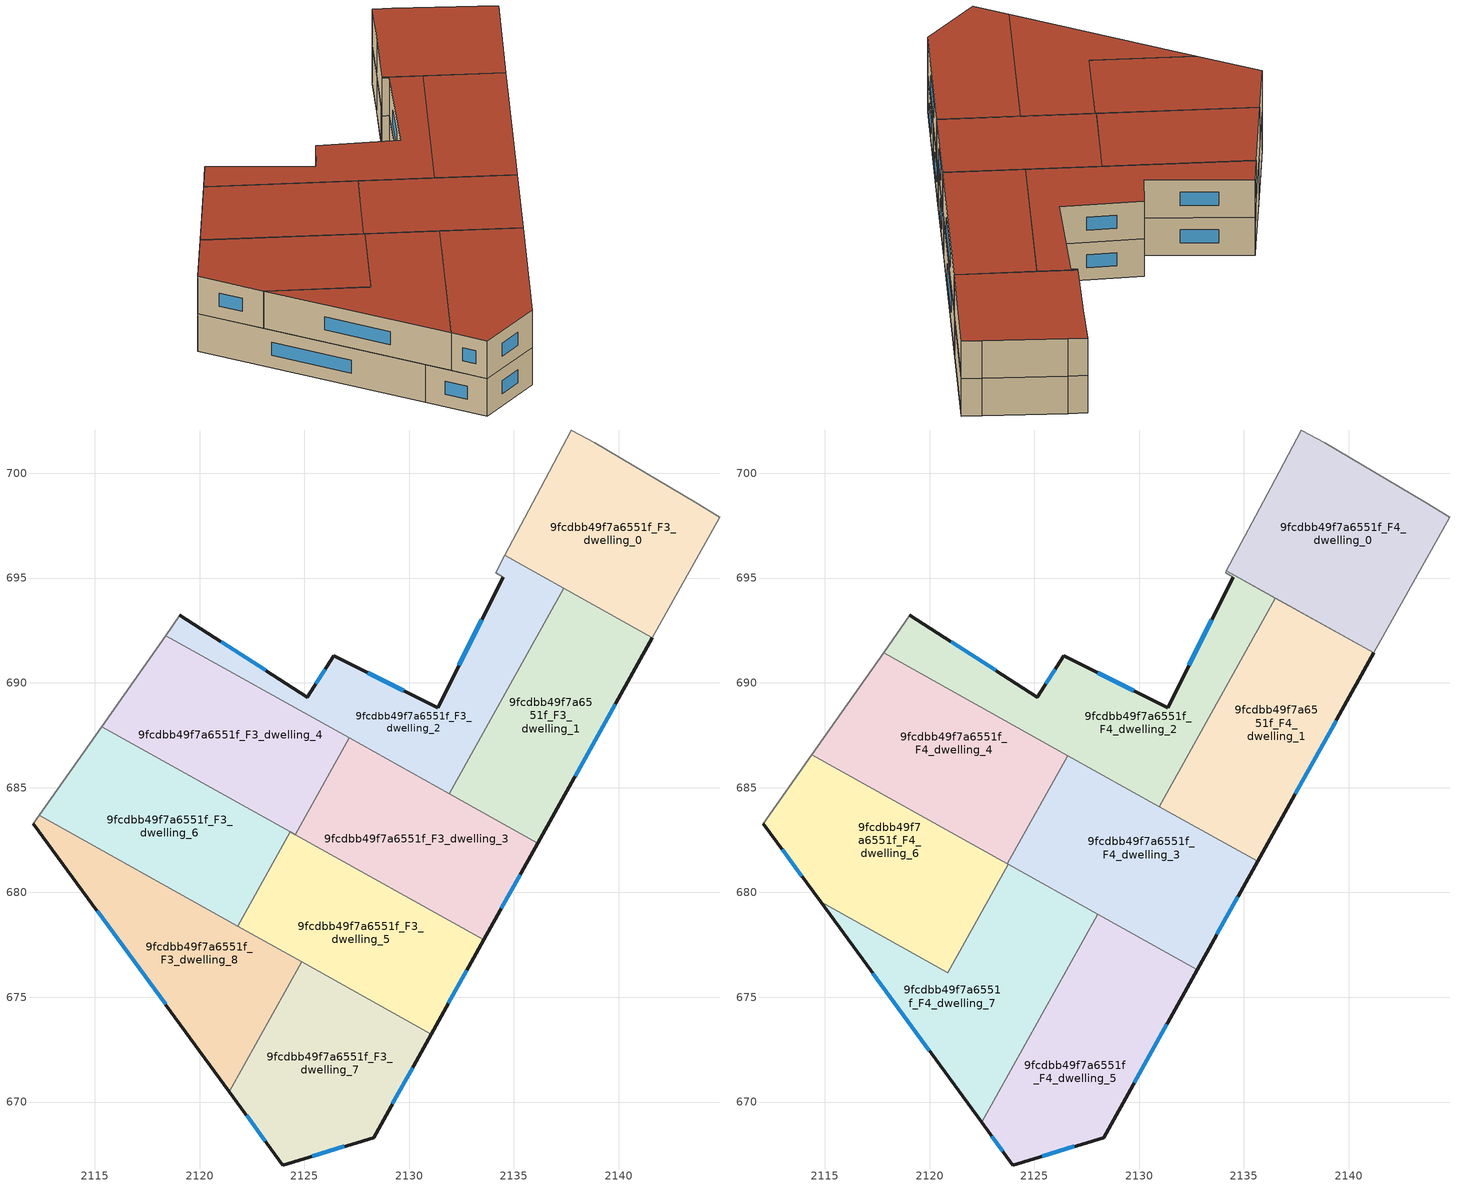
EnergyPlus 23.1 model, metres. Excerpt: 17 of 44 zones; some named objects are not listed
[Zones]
9fcdbb49f7a6551f_F3_dwelling_0
 floor to 9fcdbb49f7a6551f_F2_dwelling_0 (EU_floor_Construction): 2143.65,698.61 2144.81,697.9 2141.61,692.16 2134.56,696.09 2136.28,699.31 2137.74,702.06 2138.84,701.46 z9
 wall adiabatic (EU_wall_Construction): 2143.65,698.61 2138.84,701.46 2137.74,702.06 2136.28,699.31 2134.56,696.09 2141.61,692.16 2144.81,697.9 2143.65,698.61 z9:12
9fcdbb49f7a6551f_F3_dwelling_1
 floor to 9fcdbb49f7a6551f_F2_dwelling_1 (EU_floor_Construction): 2141.61,692.16 2136.14,682.35 2131.91,684.71 2137.38,694.52 z9
 wall outside (EU_wall_Construction): 2136.14,682.35 2141.61,692.16 z9:12
 wall to 9fcdbb49f7a6551f_F3_dwelling_2 (EU_wall_Construction): 2137.38,694.52 2131.91,684.71 z9:12
 wall adiabatic (EU_wall_Construction): 2141.61,692.16 2137.38,694.52 z9:12
 wall to 9fcdbb49f7a6551f_F3_dwelling_3 (EU_wall_Construction): 2131.91,684.71 2136.14,682.35 z9:12
 window (EU_Window_Construction): 2137.92,685.54 2139.83,688.97 z9.98:11.02
9fcdbb49f7a6551f_F3_dwelling_2
 floor to 9fcdbb49f7a6551f_F2_dwelling_2 (EU_floor_Construction): 2137.38,694.52 2131.91,684.71 2118.38,692.26 2119.06,693.22 2125.14,689.32 2126.4,691.29 2131.35,688.81 2134.48,695.03 2134.12,695.26 2134.56,696.09 z9
 wall outside (EU_wall_Construction): 2134.48,695.03 2131.35,688.81 2126.4,691.29 2125.14,689.32 2119.06,693.22 z9:12
 wall adiabatic (EU_wall_Construction): 2137.38,694.52 2134.56,696.09 2134.12,695.26 2134.48,695.03 / 2119.06,693.22 2118.38,692.26 z9:12
 wall to 9fcdbb49f7a6551f_F3_dwelling_4 (EU_wall_Construction): 2118.38,692.26 2127.14,687.37 z9:12
 wall to 9fcdbb49f7a6551f_F3_dwelling_3 (EU_wall_Construction): 2127.14,687.37 2131.9,684.71 z9:12
 window (EU_Window_Construction): 2123.17,690.59 2121.04,691.96 / 2125.99,690.65 2125.55,689.96 / 2129.74,689.62 2128.01,690.49 / 2133.47,693.01 2132.37,690.84 z9.98:11.02
9fcdbb49f7a6551f_F3_dwelling_3
 floor to 9fcdbb49f7a6551f_F2_dwelling_3 (EU_floor_Construction): 2136.14,682.35 2133.56,677.74 2124.57,682.76 2127.14,687.37 z9
 wall outside (EU_wall_Construction): 2133.56,677.74 2136.14,682.35 z9:12
 wall to 9fcdbb49f7a6551f_F3_dwelling_4 (EU_wall_Construction): 2127.14,687.37 2124.57,682.76 z9:12
 wall to 9fcdbb49f7a6551f_F3_dwelling_5 (EU_wall_Construction): 2124.57,682.76 2133.56,677.74 z9:12
 window (EU_Window_Construction): 2134.4,679.24 2135.3,680.85 z9.98:11.02
9fcdbb49f7a6551f_F3_dwelling_4
 floor to 9fcdbb49f7a6551f_F2_dwelling_4 (EU_floor_Construction): 2127.14,687.37 2124.57,682.76 2115.33,687.91 2118.38,692.26 z9
 wall adiabatic (EU_wall_Construction): 2118.38,692.26 2115.33,687.91 z9:12
 wall to 9fcdbb49f7a6551f_F3_dwelling_6 (EU_wall_Construction): 2115.33,687.91 2124.33,682.89 z9:12
 wall to 9fcdbb49f7a6551f_F3_dwelling_5 (EU_wall_Construction): 2124.33,682.89 2124.57,682.76 z9:12
9fcdbb49f7a6551f_F3_dwelling_5
 floor to 9fcdbb49f7a6551f_F2_dwelling_5 (EU_floor_Construction): 2133.56,677.74 2131.06,673.24 2121.82,678.39 2124.33,682.89 z9
 wall outside (EU_wall_Construction): 2131.06,673.24 2133.56,677.74 z9:12
 wall to 9fcdbb49f7a6551f_F3_dwelling_6 (EU_wall_Construction): 2124.33,682.89 2121.82,678.39 z9:12
 wall to 9fcdbb49f7a6551f_F3_dwelling_7 (EU_wall_Construction): 2124.87,676.7 2131.06,673.24 z9:12
 wall to 9fcdbb49f7a6551f_F3_dwelling_8 (EU_wall_Construction): 2121.82,678.39 2124.87,676.7 z9:12
 window (EU_Window_Construction): 2131.87,674.71 2132.75,676.28 z9.98:11.02
9fcdbb49f7a6551f_F3_dwelling_6
 floor to 9fcdbb49f7a6551f_F2_dwelling_6 (EU_floor_Construction): 2124.33,682.89 2121.82,678.39 2112.35,683.68 2115.33,687.91 z9
 wall adiabatic (EU_wall_Construction): 2115.33,687.91 2112.35,683.68 z9:12
 wall to 9fcdbb49f7a6551f_F3_dwelling_8 (EU_wall_Construction): 2112.35,683.68 2121.82,678.39 z9:12
9fcdbb49f7a6551f_F3_dwelling_7
 floor to 9fcdbb49f7a6551f_F2_dwelling_7 (EU_floor_Construction): 2131.06,673.24 2128.3,668.3 2123.97,667 2121.41,670.5 2124.87,676.7 z9
 wall outside (EU_wall_Construction): 2121.41,670.5 2123.97,667 2128.3,668.3 2131.06,673.24 z9:12
 wall to 9fcdbb49f7a6551f_F3_dwelling_8 (EU_wall_Construction): 2124.87,676.7 2121.41,670.5 z9:12
 window (EU_Window_Construction): 2125.38,667.42 2126.89,667.88 / 2122.25,669.36 2123.14,668.13 / 2129.2,669.91 2130.16,671.64 z9.98:11.02
9fcdbb49f7a6551f_F3_dwelling_8
 floor to 9fcdbb49f7a6551f_F2_dwelling_8 (EU_floor_Construction): 2124.87,676.7 2121.41,670.5 2112.07,683.29 2112.35,683.68 z9
 wall outside (EU_wall_Construction): 2112.07,683.29 2121.41,670.5 z9:12
 wall adiabatic (EU_wall_Construction): 2112.35,683.68 2112.07,683.29 z9:12
 window (EU_Window_Construction): 2115.11,679.13 2118.38,674.66 z9.98:11.02
9fcdbb49f7a6551f_F4_dwelling_0
 floor to 9fcdbb49f7a6551f_F3_dwelling_0 (EU_floor_Construction): 2143.65,698.61 2144.81,697.9 2141.61,692.16 2134.56,696.09 2136.28,699.31 2137.74,702.06 2138.84,701.46 z12
 floor to 9fcdbb49f7a6551f_F3_dwelling_1 (EU_floor_Construction): 2141.61,692.16 2141.2,691.43 2136.97,693.79 2137.38,694.52 z12
 floor to 9fcdbb49f7a6551f_F3_dwelling_2 (EU_floor_Construction): 2137.38,694.52 2136.97,693.79 2134.17,695.35 2134.56,696.09 z12
 wall adiabatic (EU_wall_Construction): 2143.65,698.61 2138.84,701.46 2137.74,702.06 2136.28,699.31 2134.17,695.35 2141.2,691.43 2144.81,697.9 2143.65,698.61 z12:15
 roof outside (EU_roof_Construction): 2141.2,691.43 2144.81,697.9 2143.65,698.61 2138.84,701.46 2137.74,702.06 2136.28,699.31 2134.17,695.35 z15
9fcdbb49f7a6551f_F4_dwelling_1
 floor to 9fcdbb49f7a6551f_F3_dwelling_1 (EU_floor_Construction): 2141.2,691.43 2136.14,682.35 2131.91,684.71 2136.97,693.79 z12
 floor to 9fcdbb49f7a6551f_F3_dwelling_2 (EU_floor_Construction): 2136.97,693.79 2131.91,684.71 2131.44,684.97 2136.5,694.04 z12
 floor to 9fcdbb49f7a6551f_F3_dwelling_3 (EU_floor_Construction): 2136.14,682.35 2135.65,681.48 2130.95,684.1 2131.44,684.97 z12
 wall outside (EU_wall_Construction): 2135.65,681.48 2141.2,691.43 z12:15
 wall to 9fcdbb49f7a6551f_F4_dwelling_2 (EU_wall_Construction): 2136.5,694.04 2130.95,684.1 z12:15
 wall adiabatic (EU_wall_Construction): 2141.2,691.43 2136.5,694.04 z12:15
 wall to 9fcdbb49f7a6551f_F4_dwelling_3 (EU_wall_Construction): 2130.95,684.1 2135.65,681.48 z12:15
 window (EU_Window_Construction): 2137.45,684.71 2139.39,688.19 z12.98:14.02
 roof outside (EU_roof_Construction): 2135.65,681.48 2141.2,691.43 2136.5,694.04 2130.95,684.1 z15
9fcdbb49f7a6551f_F4_dwelling_2
 floor to 9fcdbb49f7a6551f_F3_dwelling_2 (EU_floor_Construction): 2136.5,694.04 2131.44,684.97 2118.38,692.26 2119.06,693.22 2125.14,689.32 2126.4,691.29 2131.35,688.81 2134.48,695.03 2134.12,695.26 2134.17,695.35 z12
 floor to 9fcdbb49f7a6551f_F3_dwelling_4 (EU_floor_Construction): 2127.14,687.37 2126.65,686.5 2117.8,691.43 2118.38,692.26 z12
 floor to 9fcdbb49f7a6551f_F3_dwelling_3 (EU_floor_Construction): 2131.44,684.97 2130.95,684.1 2126.65,686.5 2127.14,687.37 z12
 wall outside (EU_wall_Construction): 2134.48,695.03 2131.35,688.81 2126.4,691.29 2125.14,689.32 2119.06,693.22 z12:15
 wall adiabatic (EU_wall_Construction): 2136.5,694.04 2134.17,695.35 2134.12,695.26 2134.48,695.03 / 2119.06,693.22 2117.8,691.43 z12:15
 wall to 9fcdbb49f7a6551f_F4_dwelling_4 (EU_wall_Construction): 2117.8,691.43 2126.59,686.53 z12:15
 wall to 9fcdbb49f7a6551f_F4_dwelling_3 (EU_wall_Construction): 2126.59,686.53 2130.95,684.1 z12:15
 window (EU_Window_Construction): 2133.47,693.01 2132.37,690.84 / 2123.17,690.59 2121.04,691.96 / 2125.99,690.65 2125.55,689.96 / 2129.74,689.62 2128.01,690.49 z12.98:14.02
 roof outside (EU_roof_Construction): 2130.95,684.1 2136.5,694.04 2134.17,695.35 2134.12,695.26 2134.48,695.03 2131.35,688.81 2126.4,691.29 2125.14,689.32 2119.06,693.22 2117.8,691.43 z15
9fcdbb49f7a6551f_F4_dwelling_3
 floor to 9fcdbb49f7a6551f_F3_dwelling_3 (EU_floor_Construction): 2135.65,681.48 2133.56,677.74 2124.57,682.76 2126.65,686.5 z12
 floor to 9fcdbb49f7a6551f_F3_dwelling_5 (EU_floor_Construction): 2133.56,677.74 2132.77,676.32 2123.72,681.37 2124.51,682.79 z12
 floor to 9fcdbb49f7a6551f_F3_dwelling_4 (EU_floor_Construction): 2126.65,686.5 2124.57,682.76 2124.51,682.79 2126.59,686.53 z12
 wall outside (EU_wall_Construction): 2132.77,676.32 2135.65,681.48 z12:15
 wall to 9fcdbb49f7a6551f_F4_dwelling_4 (EU_wall_Construction): 2126.59,686.53 2123.72,681.37 z12:15
 wall to 9fcdbb49f7a6551f_F4_dwelling_5 (EU_wall_Construction): 2128.03,678.97 2132.77,676.32 z12:15
 wall to 9fcdbb49f7a6551f_F4_dwelling_7 (EU_wall_Construction): 2123.76,681.35 2128.03,678.97 z12:15
 wall to 9fcdbb49f7a6551f_F4_dwelling_6 (EU_wall_Construction): 2123.72,681.37 2123.76,681.35 z12:15
 window (EU_Window_Construction): 2133.71,678 2134.71,679.8 z12.98:14.02
 roof outside (EU_roof_Construction): 2132.77,676.32 2135.65,681.48 2126.59,686.53 2123.72,681.37 z15
9fcdbb49f7a6551f_F4_dwelling_4
 floor to 9fcdbb49f7a6551f_F3_dwelling_4 (EU_floor_Construction): 2126.59,686.53 2124.51,682.79 2115.33,687.91 2117.8,691.43 z12
 floor to 9fcdbb49f7a6551f_F3_dwelling_6 (EU_floor_Construction): 2124.33,682.89 2123.54,681.47 2114.39,686.58 2115.33,687.91 z12
 floor to 9fcdbb49f7a6551f_F3_dwelling_5 (EU_floor_Construction): 2124.51,682.79 2123.72,681.37 2123.54,681.47 2124.33,682.89 z12
 wall adiabatic (EU_wall_Construction): 2117.8,691.43 2114.39,686.58 z12:15
 wall to 9fcdbb49f7a6551f_F4_dwelling_6 (EU_wall_Construction): 2114.39,686.58 2123.72,681.37 z12:15
 roof outside (EU_roof_Construction): 2123.72,681.37 2126.59,686.53 2117.8,691.43 2114.39,686.58 z15
9fcdbb49f7a6551f_F4_dwelling_5
 floor to 9fcdbb49f7a6551f_F3_dwelling_5 (EU_floor_Construction): 2132.77,676.32 2131.06,673.24 2126.31,675.89 2128.03,678.97 z12
 floor to 9fcdbb49f7a6551f_F3_dwelling_7 (EU_floor_Construction): 2131.06,673.24 2128.3,668.3 2123.97,667 2122.49,669.03 2126.31,675.89 z12
 wall outside (EU_wall_Construction): 2122.49,669.03 2123.97,667 2128.3,668.3 2132.77,676.32 z12:15
 wall to 9fcdbb49f7a6551f_F4_dwelling_7 (EU_wall_Construction): 2128.03,678.97 2122.49,669.03 z12:15
 window (EU_Window_Construction): 2129.76,670.91 2131.32,673.71 / 2125.38,667.42 2126.89,667.88 / 2122.97,668.37 2123.49,667.66 z12.98:14.02
 roof outside (EU_roof_Construction): 2128.3,668.3 2132.77,676.32 2128.03,678.97 2122.49,669.03 2123.97,667 z15
9fcdbb49f7a6551f_F4_dwelling_6
 floor to 9fcdbb49f7a6551f_F3_dwelling_6 (EU_floor_Construction): 2123.54,681.47 2121.82,678.39 2112.35,683.68 2114.39,686.58 z12
 floor to 9fcdbb49f7a6551f_F3_dwelling_8 (EU_floor_Construction): 2122.04,678.27 2120.87,676.17 2114.8,679.55 2112.07,683.29 2112.35,683.68 z12
 floor to 9fcdbb49f7a6551f_F3_dwelling_5 (EU_floor_Construction): 2123.76,681.35 2122.04,678.27 2121.82,678.39 2123.54,681.47 z12
 wall outside (EU_wall_Construction): 2112.07,683.29 2114.8,679.55 z12:15
 wall to 9fcdbb49f7a6551f_F4_dwelling_7 (EU_wall_Construction): 2114.8,679.55 2120.87,676.17 2123.76,681.35 z12:15
 wall adiabatic (EU_wall_Construction): 2114.39,686.58 2112.07,683.29 z12:15
 window (EU_Window_Construction): 2112.96,682.07 2113.91,680.77 z12.98:14.02
 roof outside (EU_roof_Construction): 2120.87,676.17 2123.76,681.35 2114.39,686.58 2112.07,683.29 2114.8,679.55 z15
9fcdbb49f7a6551f_F4_dwelling_7
 floor to 9fcdbb49f7a6551f_F3_dwelling_7 (EU_floor_Construction): 2126.31,675.89 2122.49,669.03 2121.41,670.5 2124.87,676.7 z12
 floor to 9fcdbb49f7a6551f_F3_dwelling_8 (EU_floor_Construction): 2124.87,676.7 2121.41,670.5 2114.8,679.55 2120.87,676.17 2122.04,678.27 z12
 floor to 9fcdbb49f7a6551f_F3_dwelling_5 (EU_floor_Construction): 2128.03,678.97 2126.31,675.89 2122.04,678.27 2123.76,681.35 z12
 wall outside (EU_wall_Construction): 2114.8,679.55 2122.49,669.03 z12:15
 window (EU_Window_Construction): 2117.3,676.13 2119.99,672.45 z12.98:14.02
 roof outside (EU_roof_Construction): 2122.49,669.03 2128.03,678.97 2123.76,681.35 2120.87,676.17 2114.8,679.55 z15
[Building]
EU S2 Campaign: North Axis=0; Terrain=City; Solar Distribution=FullExterior
[Site:Location]
Bologna: Latitude=44.5; Longitude=11.25; Time Zone=1; Elevation=37
[SizingPeriod:WeatherFileDays]
AnnualSizingPeriod: Begin Month=1; Begin Day of Month=1; End Month=12; End Day of Month=31; Day of Week for Start Day=Monday; Use Weather File Daylight Saving Period=No; Use Weather File Rain and Snow Indicators=No
[MATERIAL]
EU_InternalMass_Material: Roughness=MediumRough; Thickness=0.1; Conductivity=1; Density=1800; Specific Heat=900; Thermal Absorptance=0.9; Solar Absorptance=0.7; Visible Absorptance=0.7
[MATERIAL:NOMASS] Roughness=MediumRough; Thermal Absorptance=0.9; Solar Absorptance=0.7; Visible Absorptance=0.7
Name | Thermal Resistance
EU_wall_NoMass | 0.905828
EU_roof_NoMass | 0.37593
EU_floor_NoMass | 0.67114
[WINDOWMATERIAL:SIMPLEGLAZINGSYSTEM]
EU_Window_SimpleGlazing: UFactor=4.52486; Solar Heat Gain Coefficient=0.85; Visible Transmittance=0.85
[CONSTRUCTION]
EU_wall_Construction: EU_wall_NoMass
EU_roof_Construction: EU_roof_NoMass
EU_floor_Construction: EU_floor_NoMass
EU_Window_Construction: EU_Window_SimpleGlazing
EU_InternalMass_Construction: EU_InternalMass_Material
[ZONE] Type=1; Multiplier=1; Ceiling Height=autocalculate; Floor Area=autocalculate; Part of Total Floor Area=Yes
Name | Volume
9fcdbb49f7a6551f_F3_dwelling_0 | 163.315
9fcdbb49f7a6551f_F4_dwelling_0 | 183.727
9fcdbb49f7a6551f_F3_dwelling_1 | 163.317
9fcdbb49f7a6551f_F4_dwelling_1; 9fcdbb49f7a6551f_F4_dwelling_2 | 183.724
9fcdbb49f7a6551f_F3_dwelling_2 | 163.335
9fcdbb49f7a6551f_F3_dwelling_3 | 163.305
9fcdbb49f7a6551f_F4_dwelling_3 | 183.725
9fcdbb49f7a6551f_F3_dwelling_4 | 163.3
9fcdbb49f7a6551f_F4_dwelling_4 | 183.741
9fcdbb49f7a6551f_F3_dwelling_5 | 163.337
9fcdbb49f7a6551f_F4_dwelling_5 | 183.72
9fcdbb49f7a6551f_F3_dwelling_6; 9fcdbb49f7a6551f_F3_dwelling_8 | 163.321
9fcdbb49f7a6551f_F4_dwelling_6 | 183.721
9fcdbb49f7a6551f_F3_dwelling_7 | 163.299
9fcdbb49f7a6551f_F4_dwelling_7 | 183.738
[INTERNALMASS] Construction=EU_InternalMass_Construction
Name | Zone or ZoneList | Surface Area
9fcdbb49f7a6551f_F3_dwelling_0_EU_InternalMass | 9fcdbb49f7a6551f_F3_dwelling_0 | 54.439
9fcdbb49f7a6551f_F3_dwelling_1_EU_InternalMass | 9fcdbb49f7a6551f_F3_dwelling_1 | 54.4396
9fcdbb49f7a6551f_F3_dwelling_2_EU_InternalMass | 9fcdbb49f7a6551f_F3_dwelling_2 | 54.4452
9fcdbb49f7a6551f_F3_dwelling_3_EU_InternalMass | 9fcdbb49f7a6551f_F3_dwelling_3 | 54.4362
9fcdbb49f7a6551f_F3_dwelling_4_EU_InternalMass | 9fcdbb49f7a6551f_F3_dwelling_4 | 54.4329
9fcdbb49f7a6551f_F3_dwelling_5_EU_InternalMass | 9fcdbb49f7a6551f_F3_dwelling_5 | 54.4455
9fcdbb49f7a6551f_F3_dwelling_6_EU_InternalMass | 9fcdbb49f7a6551f_F3_dwelling_6 | 54.4388
9fcdbb49f7a6551f_F3_dwelling_7_EU_InternalMass | 9fcdbb49f7a6551f_F3_dwelling_7 | 54.4322
9fcdbb49f7a6551f_F3_dwelling_8_EU_InternalMass | 9fcdbb49f7a6551f_F3_dwelling_8 | 54.4417
9fcdbb49f7a6551f_F4_dwelling_0_EU_InternalMass | 9fcdbb49f7a6551f_F4_dwelling_0 | 61.2429
9fcdbb49f7a6551f_F4_dwelling_1_EU_InternalMass | 9fcdbb49f7a6551f_F4_dwelling_1 | 61.2443
9fcdbb49f7a6551f_F4_dwelling_2_EU_InternalMass | 9fcdbb49f7a6551f_F4_dwelling_2 | 61.2405
9fcdbb49f7a6551f_F4_dwelling_3_EU_InternalMass | 9fcdbb49f7a6551f_F4_dwelling_3 | 61.2413
9fcdbb49f7a6551f_F4_dwelling_4_EU_InternalMass | 9fcdbb49f7a6551f_F4_dwelling_4 | 61.2457
9fcdbb49f7a6551f_F4_dwelling_5_EU_InternalMass | 9fcdbb49f7a6551f_F4_dwelling_5 | 61.2413
9fcdbb49f7a6551f_F4_dwelling_6_EU_InternalMass | 9fcdbb49f7a6551f_F4_dwelling_6 | 61.2412
9fcdbb49f7a6551f_F4_dwelling_7_EU_InternalMass | 9fcdbb49f7a6551f_F4_dwelling_7 | 61.2458
[OTHEREQUIPMENT] Fuel Type=Electricity; Design Level Calculation Method=Watts/Area; Power per Zone Floor Area=1; Fraction Latent=0; Fraction Radiant=0; Fraction Lost=0; Carbon Dioxide Generation Rate=0; EndUse Subcategory=EU_Step8_InternalGains
Name | Zone or ZoneList or Space or SpaceList | Schedule
EU_Step8_InternalGain_9fcdbb49f7a6551f_F3_dwelling_0_f000 | 9fcdbb49f7a6551f_F3_dwelling_0 | EU_Step8_GainSchedule_9fcdbb49f7a6551f_F3_dwelling_0_f000
EU_Step8_InternalGain_9fcdbb49f7a6551f_F3_dwelling_1_f000 | 9fcdbb49f7a6551f_F3_dwelling_1 | EU_Step8_GainSchedule_9fcdbb49f7a6551f_F3_dwelling_1_f000
EU_Step8_InternalGain_9fcdbb49f7a6551f_F3_dwelling_2_f000 | 9fcdbb49f7a6551f_F3_dwelling_2 | EU_Step8_GainSchedule_9fcdbb49f7a6551f_F3_dwelling_2_f000
EU_Step8_InternalGain_9fcdbb49f7a6551f_F3_dwelling_3_f000 | 9fcdbb49f7a6551f_F3_dwelling_3 | EU_Step8_GainSchedule_9fcdbb49f7a6551f_F3_dwelling_3_f000
EU_Step8_InternalGain_9fcdbb49f7a6551f_F3_dwelling_4_f000 | 9fcdbb49f7a6551f_F3_dwelling_4 | EU_Step8_GainSchedule_9fcdbb49f7a6551f_F3_dwelling_4_f000
EU_Step8_InternalGain_9fcdbb49f7a6551f_F3_dwelling_5_f000 | 9fcdbb49f7a6551f_F3_dwelling_5 | EU_Step8_GainSchedule_9fcdbb49f7a6551f_F3_dwelling_5_f000
EU_Step8_InternalGain_9fcdbb49f7a6551f_F3_dwelling_6_f000 | 9fcdbb49f7a6551f_F3_dwelling_6 | EU_Step8_GainSchedule_9fcdbb49f7a6551f_F3_dwelling_6_f000
EU_Step8_InternalGain_9fcdbb49f7a6551f_F3_dwelling_7_f000 | 9fcdbb49f7a6551f_F3_dwelling_7 | EU_Step8_GainSchedule_9fcdbb49f7a6551f_F3_dwelling_7_f000
EU_Step8_InternalGain_9fcdbb49f7a6551f_F3_dwelling_8_f000 | 9fcdbb49f7a6551f_F3_dwelling_8 | EU_Step8_GainSchedule_9fcdbb49f7a6551f_F3_dwelling_8_f000
EU_Step8_InternalGain_9fcdbb49f7a6551f_F4_dwelling_0_f000 | 9fcdbb49f7a6551f_F4_dwelling_0 | EU_Step8_GainSchedule_9fcdbb49f7a6551f_F4_dwelling_0_f000
EU_Step8_InternalGain_9fcdbb49f7a6551f_F4_dwelling_1_f000 | 9fcdbb49f7a6551f_F4_dwelling_1 | EU_Step8_GainSchedule_9fcdbb49f7a6551f_F4_dwelling_1_f000
EU_Step8_InternalGain_9fcdbb49f7a6551f_F4_dwelling_2_f000 | 9fcdbb49f7a6551f_F4_dwelling_2 | EU_Step8_GainSchedule_9fcdbb49f7a6551f_F4_dwelling_2_f000
EU_Step8_InternalGain_9fcdbb49f7a6551f_F4_dwelling_3_f000 | 9fcdbb49f7a6551f_F4_dwelling_3 | EU_Step8_GainSchedule_9fcdbb49f7a6551f_F4_dwelling_3_f000
EU_Step8_InternalGain_9fcdbb49f7a6551f_F4_dwelling_4_f000 | 9fcdbb49f7a6551f_F4_dwelling_4 | EU_Step8_GainSchedule_9fcdbb49f7a6551f_F4_dwelling_4_f000
EU_Step8_InternalGain_9fcdbb49f7a6551f_F4_dwelling_5_f000 | 9fcdbb49f7a6551f_F4_dwelling_5 | EU_Step8_GainSchedule_9fcdbb49f7a6551f_F4_dwelling_5_f000
EU_Step8_InternalGain_9fcdbb49f7a6551f_F4_dwelling_6_f000 | 9fcdbb49f7a6551f_F4_dwelling_6 | EU_Step8_GainSchedule_9fcdbb49f7a6551f_F4_dwelling_6_f000
EU_Step8_InternalGain_9fcdbb49f7a6551f_F4_dwelling_7_f000 | 9fcdbb49f7a6551f_F4_dwelling_7 | EU_Step8_GainSchedule_9fcdbb49f7a6551f_F4_dwelling_7_f000
[ZONEVENTILATION:DESIGNFLOWRATE] Schedule=EU_AlwaysOn; Design Flow Rate Calculation Method=AirChanges/Hour; Air Changes per Hour=0.73129; Ventilation Type=Natural; Fan Pressure Rise=0; Fan Total Efficiency=1; Constant Term Coefficient=1; Temperature Term Coefficient=0; Velocity Term Coefficient=0; Velocity Squared Term Coefficient=0; Minimum Indoor Temperature=-100; Maximum Indoor Temperature=100; Delta Temperature=-100; Minimum Outdoor Temperature=-100; Maximum Outdoor Temperature=100; Maximum Wind Speed=40
Name | Zone or ZoneList or Space or SpaceList
EU_ConstantAir_9fcdbb49f7a6551f_F3_dwelling_0 | 9fcdbb49f7a6551f_F3_dwelling_0
EU_ConstantAir_9fcdbb49f7a6551f_F3_dwelling_1 | 9fcdbb49f7a6551f_F3_dwelling_1
EU_ConstantAir_9fcdbb49f7a6551f_F3_dwelling_2 | 9fcdbb49f7a6551f_F3_dwelling_2
EU_ConstantAir_9fcdbb49f7a6551f_F3_dwelling_3 | 9fcdbb49f7a6551f_F3_dwelling_3
EU_ConstantAir_9fcdbb49f7a6551f_F3_dwelling_4 | 9fcdbb49f7a6551f_F3_dwelling_4
EU_ConstantAir_9fcdbb49f7a6551f_F3_dwelling_5 | 9fcdbb49f7a6551f_F3_dwelling_5
EU_ConstantAir_9fcdbb49f7a6551f_F3_dwelling_6 | 9fcdbb49f7a6551f_F3_dwelling_6
EU_ConstantAir_9fcdbb49f7a6551f_F3_dwelling_7 | 9fcdbb49f7a6551f_F3_dwelling_7
EU_ConstantAir_9fcdbb49f7a6551f_F3_dwelling_8 | 9fcdbb49f7a6551f_F3_dwelling_8
EU_ConstantAir_9fcdbb49f7a6551f_F4_dwelling_0 | 9fcdbb49f7a6551f_F4_dwelling_0
EU_ConstantAir_9fcdbb49f7a6551f_F4_dwelling_1 | 9fcdbb49f7a6551f_F4_dwelling_1
EU_ConstantAir_9fcdbb49f7a6551f_F4_dwelling_2 | 9fcdbb49f7a6551f_F4_dwelling_2
EU_ConstantAir_9fcdbb49f7a6551f_F4_dwelling_3 | 9fcdbb49f7a6551f_F4_dwelling_3
EU_ConstantAir_9fcdbb49f7a6551f_F4_dwelling_4 | 9fcdbb49f7a6551f_F4_dwelling_4
EU_ConstantAir_9fcdbb49f7a6551f_F4_dwelling_5 | 9fcdbb49f7a6551f_F4_dwelling_5
EU_ConstantAir_9fcdbb49f7a6551f_F4_dwelling_6 | 9fcdbb49f7a6551f_F4_dwelling_6
EU_ConstantAir_9fcdbb49f7a6551f_F4_dwelling_7 | 9fcdbb49f7a6551f_F4_dwelling_7
[HVACTEMPLATE:ZONE:IDEALLOADSAIRSYSTEM] System Availability Schedule=EU_AlwaysOn; Maximum Heating Supply Air Temperature=50; Minimum Cooling Supply Air Temperature=13; Maximum Heating Supply Air Humidity Ratio=0.0156; Minimum Cooling Supply Air Humidity Ratio=0.0077; Heating Limit=NoLimit; Cooling Limit=NoLimit; Heating Availability Schedule=EU_AlwaysOn; Cooling Availability Schedule=EU_CoolingOff; Dehumidification Control Type=ConstantSensibleHeatRatio; Cooling Sensible Heat Ratio=0.7; Dehumidification Setpoint=60; Humidification Control Type=None; Humidification Setpoint=30; Outdoor Air Method=None; Outdoor Air Flow Rate per Person=0.00944; Outdoor Air Flow Rate per Zone Floor Area=0; Outdoor Air Flow Rate per Zone=0; Demand Controlled Ventilation Type=None; Outdoor Air Economizer Type=NoEconomizer; Heat Recovery Type=None; Sensible Heat Recovery Effectiveness=0.7; Latent Heat Recovery Effectiveness=0.65
Name | Template Thermostat
9fcdbb49f7a6551f_F3_dwelling_0 | EU_HeatOnly_9fcdbb49f7a6551f_F3_dwelling_0
9fcdbb49f7a6551f_F3_dwelling_1 | EU_HeatOnly_9fcdbb49f7a6551f_F3_dwelling_1
9fcdbb49f7a6551f_F3_dwelling_2 | EU_HeatOnly_9fcdbb49f7a6551f_F3_dwelling_2
9fcdbb49f7a6551f_F3_dwelling_3 | EU_HeatOnly_9fcdbb49f7a6551f_F3_dwelling_3
9fcdbb49f7a6551f_F3_dwelling_4 | EU_HeatOnly_9fcdbb49f7a6551f_F3_dwelling_4
9fcdbb49f7a6551f_F3_dwelling_5 | EU_HeatOnly_9fcdbb49f7a6551f_F3_dwelling_5
9fcdbb49f7a6551f_F3_dwelling_6 | EU_HeatOnly_9fcdbb49f7a6551f_F3_dwelling_6
9fcdbb49f7a6551f_F3_dwelling_7 | EU_HeatOnly_9fcdbb49f7a6551f_F3_dwelling_7
9fcdbb49f7a6551f_F3_dwelling_8 | EU_HeatOnly_9fcdbb49f7a6551f_F3_dwelling_8
9fcdbb49f7a6551f_F4_dwelling_0 | EU_HeatOnly_9fcdbb49f7a6551f_F4_dwelling_0
9fcdbb49f7a6551f_F4_dwelling_1 | EU_HeatOnly_9fcdbb49f7a6551f_F4_dwelling_1
9fcdbb49f7a6551f_F4_dwelling_2 | EU_HeatOnly_9fcdbb49f7a6551f_F4_dwelling_2
9fcdbb49f7a6551f_F4_dwelling_3 | EU_HeatOnly_9fcdbb49f7a6551f_F4_dwelling_3
9fcdbb49f7a6551f_F4_dwelling_4 | EU_HeatOnly_9fcdbb49f7a6551f_F4_dwelling_4
9fcdbb49f7a6551f_F4_dwelling_5 | EU_HeatOnly_9fcdbb49f7a6551f_F4_dwelling_5
9fcdbb49f7a6551f_F4_dwelling_6 | EU_HeatOnly_9fcdbb49f7a6551f_F4_dwelling_6
9fcdbb49f7a6551f_F4_dwelling_7 | EU_HeatOnly_9fcdbb49f7a6551f_F4_dwelling_7
[SIZING:ZONE] Zone Cooling Design Supply Air Temperature Input Method=SupplyAirTemperature; Zone Cooling Design Supply Air Temperature=13; Zone Heating Design Supply Air Temperature Input Method=SupplyAirTemperature; Zone Heating Design Supply Air Temperature=50; Zone Cooling Design Supply Air Humidity Ratio=0.008; Zone Heating Design Supply Air Humidity Ratio=0.008; Cooling Design Air Flow Method=DesignDay; Cooling Design Air Flow Rate=0; Cooling Minimum Air Flow per Zone Floor Area=0.000762; Cooling Minimum Air Flow=0; Cooling Minimum Air Flow Fraction=0.2; Heating Design Air Flow Method=DesignDay; Heating Design Air Flow Rate=0; Heating Maximum Air Flow per Zone Floor Area=0.002032; Heating Maximum Air Flow=0.141576; Heating Maximum Air Flow Fraction=0.3; Account for Dedicated Outdoor Air System=No; Dedicated Outdoor Air System Control Strategy=NeutralSupplyAir; Dedicated Outdoor Air Low Setpoint Temperature for Design=autosize; Dedicated Outdoor Air High Setpoint Temperature for Design=autosize; Zone Load Sizing Method=Sensible Load Only No Latent Load; Zone Latent Cooling Design Supply Air Humidity Ratio Input Method=HumidityRatioDifference; Zone Cooling Design Supply Air Humidity Ratio Difference=0.005; Zone Latent Heating Design Supply Air Humidity Ratio Input Method=HumidityRatioDifference; Zone Humidification Design Supply Air Humidity Ratio Difference=0.005
9fcdbb49f7a6551f_F3_dwelling_0; 9fcdbb49f7a6551f_F3_dwelling_1; 9fcdbb49f7a6551f_F3_dwelling_2; 9fcdbb49f7a6551f_F3_dwelling_3; 9fcdbb49f7a6551f_F3_dwelling_4; 9fcdbb49f7a6551f_F3_dwelling_5; 9fcdbb49f7a6551f_F3_dwelling_6; 9fcdbb49f7a6551f_F3_dwelling_7; 9fcdbb49f7a6551f_F3_dwelling_8; 9fcdbb49f7a6551f_F4_dwelling_0; 9fcdbb49f7a6551f_F4_dwelling_1; 9fcdbb49f7a6551f_F4_dwelling_2; 9fcdbb49f7a6551f_F4_dwelling_3; 9fcdbb49f7a6551f_F4_dwelling_4; 9fcdbb49f7a6551f_F4_dwelling_5; 9fcdbb49f7a6551f_F4_dwelling_6; 9fcdbb49f7a6551f_F4_dwelling_7
[SCHEDULE:CONSTANT]
Name | Hourly Value
EU_AlwaysOn | 1
EU_CoolingOff | 0
[SCHEDULE:FILE] Column Number=1; Rows to Skip at Top=0; Number of Hours of Data=8760; Column Separator=Comma; Interpolate to Timestep=No; Minutes per Item=60; Adjust Schedule for Daylight Savings=Yes
Name | File
EU_Step8_GainSchedule_9fcdbb49f7a6551f_F3_dwelling_0_f000 | ../../schedules/9fcdbb49f7a6551f/9fcdbb49f7a6551f_F3_dwelling_0_f000_gain.csv
EU_Step8_GainSchedule_9fcdbb49f7a6551f_F3_dwelling_1_f000 | ../../schedules/9fcdbb49f7a6551f/9fcdbb49f7a6551f_F3_dwelling_1_f000_gain.csv
EU_Step8_GainSchedule_9fcdbb49f7a6551f_F3_dwelling_2_f000 | ../../schedules/9fcdbb49f7a6551f/9fcdbb49f7a6551f_F3_dwelling_2_f000_gain.csv
EU_Step8_GainSchedule_9fcdbb49f7a6551f_F3_dwelling_3_f000 | ../../schedules/9fcdbb49f7a6551f/9fcdbb49f7a6551f_F3_dwelling_3_f000_gain.csv
EU_Step8_GainSchedule_9fcdbb49f7a6551f_F3_dwelling_4_f000 | ../../schedules/9fcdbb49f7a6551f/9fcdbb49f7a6551f_F3_dwelling_4_f000_gain.csv
EU_Step8_GainSchedule_9fcdbb49f7a6551f_F3_dwelling_5_f000 | ../../schedules/9fcdbb49f7a6551f/9fcdbb49f7a6551f_F3_dwelling_5_f000_gain.csv
EU_Step8_GainSchedule_9fcdbb49f7a6551f_F3_dwelling_6_f000 | ../../schedules/9fcdbb49f7a6551f/9fcdbb49f7a6551f_F3_dwelling_6_f000_gain.csv
EU_Step8_GainSchedule_9fcdbb49f7a6551f_F3_dwelling_7_f000 | ../../schedules/9fcdbb49f7a6551f/9fcdbb49f7a6551f_F3_dwelling_7_f000_gain.csv
EU_Step8_GainSchedule_9fcdbb49f7a6551f_F3_dwelling_8_f000 | ../../schedules/9fcdbb49f7a6551f/9fcdbb49f7a6551f_F3_dwelling_8_f000_gain.csv
EU_Step8_GainSchedule_9fcdbb49f7a6551f_F4_dwelling_0_f000 | ../../schedules/9fcdbb49f7a6551f/9fcdbb49f7a6551f_F4_dwelling_0_f000_gain.csv
EU_Step8_GainSchedule_9fcdbb49f7a6551f_F4_dwelling_1_f000 | ../../schedules/9fcdbb49f7a6551f/9fcdbb49f7a6551f_F4_dwelling_1_f000_gain.csv
EU_Step8_GainSchedule_9fcdbb49f7a6551f_F4_dwelling_2_f000 | ../../schedules/9fcdbb49f7a6551f/9fcdbb49f7a6551f_F4_dwelling_2_f000_gain.csv
EU_Step8_GainSchedule_9fcdbb49f7a6551f_F4_dwelling_3_f000 | ../../schedules/9fcdbb49f7a6551f/9fcdbb49f7a6551f_F4_dwelling_3_f000_gain.csv
EU_Step8_GainSchedule_9fcdbb49f7a6551f_F4_dwelling_4_f000 | ../../schedules/9fcdbb49f7a6551f/9fcdbb49f7a6551f_F4_dwelling_4_f000_gain.csv
EU_Step8_GainSchedule_9fcdbb49f7a6551f_F4_dwelling_5_f000 | ../../schedules/9fcdbb49f7a6551f/9fcdbb49f7a6551f_F4_dwelling_5_f000_gain.csv
EU_Step8_GainSchedule_9fcdbb49f7a6551f_F4_dwelling_6_f000 | ../../schedules/9fcdbb49f7a6551f/9fcdbb49f7a6551f_F4_dwelling_6_f000_gain.csv
EU_Step8_GainSchedule_9fcdbb49f7a6551f_F4_dwelling_7_f000 | ../../schedules/9fcdbb49f7a6551f/9fcdbb49f7a6551f_F4_dwelling_7_f000_gain.csv
